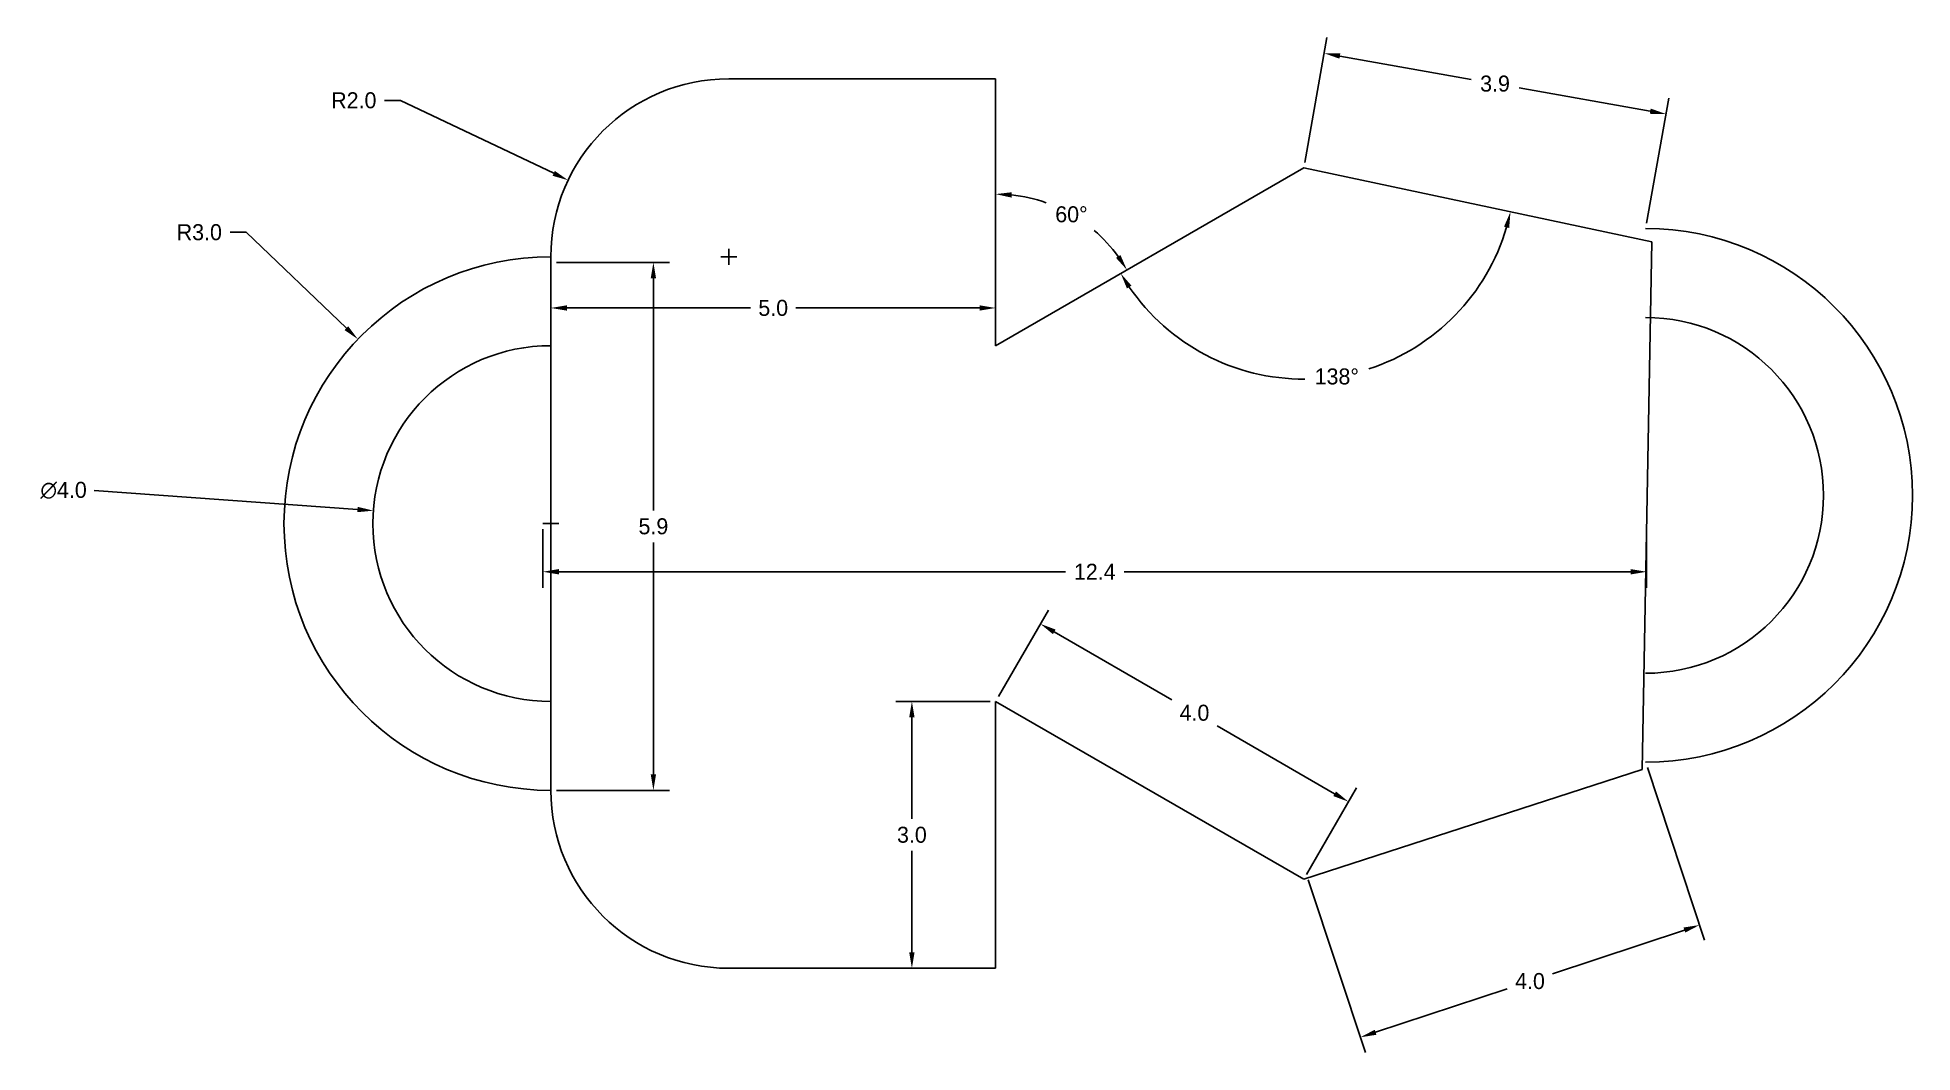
# Model space of a CAD drawing. Header units: inches. Extents: x 34.3 to 55.3, y -2.3 to 9.1.
import ezdxf

# ---------------------------------------------------------------- set-up
doc = ezdxf.new("R2010")
doc.units = ezdxf.units.IN
doc.header["$MEASUREMENT"] = 0
doc.dimstyles.get("Standard").update_dxf_attribs({"dimtxt": 0.18, "dimasz": 0.18, "dimexe": 0.18, "dimexo": 0.0625, "dimgap": 0.09, "dimtad": 0, "dimtih": 1, "dimtoh": 1, "dimdec": 1, "dimzin": 0, "dimdsep": 46, "dimtxsty": 'Standard', "dimcen": 0.09, "dimadec": 0, "dimazin": 0, "dimtfac": 1, "dimtdec": 1, "dimtofl": 0, "dimtmove": 0, "dimatfit": 3, "dimfxl": 1, "dimtolj": 1, "dimtzin": 0, "dimarcsym": 0})

# ---------------------------------------------------------------- blocks, each defined once
blk = doc.blocks.new('*D5')
at = {"color": 0, "lineweight": -2}
for start, end in [(70.56, 83.9475), (36.0525, 49.5028)]:
    blk.add_arc((45.032, 5.662), 1.705, start, end, dxfattribs=at)
at = {"color": 0}
for points in [[(45.211, 7.327), (45.214, 7.387), (45.032, 7.366)], [(46.436, 6.681), (46.386, 6.649), (46.509, 6.514)]]:
    blk.add_solid(points, dxfattribs=at)
at = {"layer": 'Defpoints', "color": 0}
for p in [(45.032, 8.662), (48.497, 7.662), (46.128, 6.968), (45.032, 5.662), (45.032, 5.662)]:
    blk.add_point(p, dxfattribs=at)
at = {"color": 0, "insert": (45.885, 7.138), "char_height": 0.18, "attachment_point": 5}
blk.add_mtext('\\A1;60°', dxfattribs=at)
blk = doc.blocks.new('*D7')
at = {"color": 0, "lineweight": -2}
for start, end in [(287.935, 343.6587), (214.3413, 270.2825)]:
    blk.add_arc((48.497, 7.662), 2.376, start, end, dxfattribs=at)
at = {"color": 0}
for points in [[(50.748, 7), (50.806, 6.986), (50.821, 7.168)], [(46.509, 6.305), (46.56, 6.337), (46.439, 6.474)]]:
    blk.add_solid(points, dxfattribs=at)
at = {"layer": 'Defpoints', "color": 0}
for p in [(48.497, 7.662), (48.497, 7.662), (52.409, 6.83), (45.032, 5.662), (47.922, 5.356)]:
    blk.add_point(p, dxfattribs=at)
at = {"color": 0, "insert": (48.868, 5.315), "char_height": 0.18, "attachment_point": 5}
blk.add_mtext('\\A1;138°', dxfattribs=at)
blk = doc.blocks.new('*D8')
at = {"color": 0, "lineweight": -2}
for p, q in [((40.032, 6.599), (40.032, 5.906)), ((45.032, 6.599), (45.032, 5.906)), ((40.212, 6.086), (42.277, 6.086)), ((44.852, 6.086), (42.787, 6.086))]:
    blk.add_line(p, q, dxfattribs=at)
at = {"color": 0}
for points in [[(40.212, 6.116), (40.212, 6.056), (40.032, 6.086)], [(44.852, 6.116), (44.852, 6.056), (45.032, 6.086)]]:
    blk.add_solid(points, dxfattribs=at)
at = {"layer": 'Defpoints', "color": 0}
for p in [(40.032, 6.662), (45.032, 6.662), (45.032, 6.086)]:
    blk.add_point(p, dxfattribs=at)
at = {"color": 0, "insert": (42.532, 6.086), "char_height": 0.18, "attachment_point": 5}
blk.add_mtext('\\A1;5.0', dxfattribs=at)
blk = doc.blocks.new('*D9')
at = {"color": 0, "lineweight": -2}
for p, q in [((36.425, 6.937), (36.605, 6.937)), ((36.605, 6.937), (37.734, 5.859)), ((39.942, 3.662), (40.122, 3.662)), ((40.032, 3.572), (40.032, 3.752))]:
    blk.add_line(p, q, dxfattribs=at)
at = {"color": 0}
blk.add_solid([(37.754, 5.88), (37.713, 5.837), (37.864, 5.734)], dxfattribs=at)
at = {"layer": 'Defpoints', "color": 0}
for p in [(37.864, 5.734), (40.032, 3.662)]:
    blk.add_point(p, dxfattribs=at)
at = {"color": 0, "insert": (36.08, 6.937), "char_height": 0.18, "attachment_point": 5}
blk.add_mtext('\\A1;R3.0', dxfattribs=at)
blk = doc.blocks.new('*D10')
at = {"color": 0, "lineweight": -2}
for p, q in [((34.899, 4.035), (37.858, 3.82)), ((39.942, 3.662), (40.122, 3.662)), ((40.032, 3.572), (40.032, 3.752))]:
    blk.add_line(p, q, dxfattribs=at)
at = {"color": 0}
blk.add_solid([(37.86, 3.85), (37.856, 3.79), (38.038, 3.807)], dxfattribs=at)
at = {"layer": 'Defpoints', "color": 0}
for p in [(38.038, 3.807), (42.027, 3.517)]:
    blk.add_point(p, dxfattribs=at)
at = {"color": 0, "insert": (34.554, 4.035), "char_height": 0.18, "attachment_point": 5}
blk.add_mtext('\\A1;∅4.0', dxfattribs=at)
blk = doc.blocks.new('*D11')
at = {"color": 0, "lineweight": -2}
for p, q in [((39.942, 3.599), (39.942, 2.94)), ((52.351, 3.599), (52.351, 2.94)), ((40.122, 3.12), (45.817, 3.12)), ((52.171, 3.12), (46.477, 3.12))]:
    blk.add_line(p, q, dxfattribs=at)
at = {"color": 0}
for points in [[(40.122, 3.15), (40.122, 3.09), (39.942, 3.12)], [(52.171, 3.15), (52.171, 3.09), (52.351, 3.12)]]:
    blk.add_solid(points, dxfattribs=at)
at = {"layer": 'Defpoints', "color": 0}
for p in [(39.942, 3.662), (52.351, 3.662), (52.351, 3.12)]:
    blk.add_point(p, dxfattribs=at)
at = {"color": 0, "insert": (46.147, 3.12), "char_height": 0.18, "attachment_point": 5}
blk.add_mtext('\\A1;12.4', dxfattribs=at)
blk = doc.blocks.new('*D12')
at = {"color": 0, "lineweight": -2}
for p, q in [((40.095, 6.599), (41.365, 6.599)), ((41.185, 6.419), (41.185, 3.81)), ((41.185, 0.842), (41.185, 3.45)), ((40.095, 0.662), (41.365, 0.662))]:
    blk.add_line(p, q, dxfattribs=at)
at = {"color": 0}
for points in [[(41.155, 6.419), (41.215, 6.419), (41.185, 6.599)], [(41.155, 0.842), (41.215, 0.842), (41.185, 0.662)]]:
    blk.add_solid(points, dxfattribs=at)
at = {"layer": 'Defpoints', "color": 0}
for p in [(40.032, 6.599), (40.032, 0.662), (41.185, 0.662)]:
    blk.add_point(p, dxfattribs=at)
at = {"color": 0, "insert": (41.185, 3.63), "char_height": 0.18, "attachment_point": 5}
blk.add_mtext('\\A1;5.9', dxfattribs=at)
blk = doc.blocks.new('*D13')
at = {"color": 0, "lineweight": -2}
for p, q in [((44.97, 1.662), (43.911, 1.662)), ((44.091, 1.482), (44.091, 0.342)), ((44.091, -1.158), (44.091, -0.018)), ((44.97, -1.338), (43.911, -1.338))]:
    blk.add_line(p, q, dxfattribs=at)
at = {"color": 0}
for points in [[(44.061, 1.482), (44.121, 1.482), (44.091, 1.662)], [(44.061, -1.158), (44.121, -1.158), (44.091, -1.338)]]:
    blk.add_solid(points, dxfattribs=at)
at = {"layer": 'Defpoints', "color": 0}
for p in [(45.032, 1.662), (44.091, -1.338), (45.032, -1.338)]:
    blk.add_point(p, dxfattribs=at)
at = {"color": 0, "insert": (44.091, 0.162), "char_height": 0.18, "attachment_point": 5}
blk.add_mtext('\\A1;3.0', dxfattribs=at)
blk = doc.blocks.new('*D14')
at = {"color": 0, "lineweight": -2}
for p, q in [((45.064, 1.716), (45.626, 2.69)), ((45.692, 2.444), (47.013, 1.681)), ((48.844, 0.624), (47.523, 1.387)), ((48.528, -0.284), (49.09, 0.69))]:
    blk.add_line(p, q, dxfattribs=at)
at = {"color": 0}
for points in [[(45.707, 2.47), (45.677, 2.418), (45.536, 2.534)], [(48.859, 0.65), (48.829, 0.598), (49, 0.534)]]:
    blk.add_solid(points, dxfattribs=at)
at = {"layer": 'Defpoints', "color": 0}
for p in [(45.032, 1.662), (49, 0.534), (48.497, -0.338)]:
    blk.add_point(p, dxfattribs=at)
at = {"color": 0, "insert": (47.268, 1.534), "char_height": 0.18, "attachment_point": 5}
blk.add_mtext('\\A1;4.0', dxfattribs=at)
blk = doc.blocks.new('*D16')
at = {"color": 0, "lineweight": -2}
for p, q in [((38.162, 8.42), (38.342, 8.42)), ((38.342, 8.42), (40.065, 7.6)), ((42.032, 6.572), (42.032, 6.752)), ((41.942, 6.662), (42.122, 6.662))]:
    blk.add_line(p, q, dxfattribs=at)
at = {"color": 0}
blk.add_solid([(40.077, 7.627), (40.052, 7.572), (40.227, 7.522)], dxfattribs=at)
at = {"layer": 'Defpoints', "color": 0}
for p in [(40.227, 7.522), (42.032, 6.662)]:
    blk.add_point(p, dxfattribs=at)
at = {"color": 0, "insert": (37.817, 8.42), "char_height": 0.18, "attachment_point": 5}
blk.add_mtext('\\A1;R2.0', dxfattribs=at)
blk = doc.blocks.new('*D17')
at = {"color": 0, "lineweight": -2}
for p, q in [((48.507, 7.723), (48.757, 9.127)), ((48.903, 8.918), (50.377, 8.656)), ((52.392, 8.298), (50.917, 8.56)), ((52.351, 7.04), (52.601, 8.444))]:
    blk.add_line(p, q, dxfattribs=at)
at = {"color": 0}
for points in [[(48.908, 8.948), (48.897, 8.889), (48.726, 8.95)], [(52.397, 8.328), (52.387, 8.269), (52.569, 8.267)]]:
    blk.add_solid(points, dxfattribs=at)
at = {"layer": 'Defpoints', "color": 0}
for p in [(52.569, 8.267), (48.497, 7.662), (52.34, 6.979)]:
    blk.add_point(p, dxfattribs=at)
at = {"color": 0, "insert": (50.647, 8.608), "char_height": 0.18, "attachment_point": 5}
blk.add_mtext('\\A1;3.9', dxfattribs=at)
blk = doc.blocks.new('*D18')
at = {"color": 0, "lineweight": -2}
for p, q in [((52.36, 0.919), (53.003, -1.023)), ((48.547, -0.344), (49.191, -2.285)), ((52.776, -0.908), (51.295, -1.399)), ((49.305, -2.058), (50.785, -1.568))]:
    blk.add_line(p, q, dxfattribs=at)
at = {"color": 0}
for points in [[(52.766, -0.88), (52.785, -0.937), (52.947, -0.852)], [(49.295, -2.029), (49.314, -2.086), (49.134, -2.114)]]:
    blk.add_solid(points, dxfattribs=at)
at = {"layer": 'Defpoints', "color": 0}
for p in [(52.34, 0.979), (48.528, -0.284), (52.947, -0.852)]:
    blk.add_point(p, dxfattribs=at)
at = {"color": 0, "insert": (51.04, -1.483), "char_height": 0.18, "attachment_point": 5}
blk.add_mtext('\\A1;4.0', dxfattribs=at)

msp = doc.modelspace()

# ---------------------------------------------------------------- linework, layer by layer
for p, q in [((42.032, 8.662), (45.032, 8.662)), ((45.032, 8.662), (45.032, 5.662)), ((45.032, 5.662), (48.497, 7.662)), ((48.497, 7.662), (52.409, 6.83)), ((52.301, 0.898), (52.409, 6.83)), ((40.032, 0.662), (40.032, 6.662)), ((45.032, -1.338), (45.032, 1.662)), ((45.032, 1.662), (48.497, -0.338)), ((48.497, -0.338), (52.301, 0.898)), ((42.032, -1.338), (45.032, -1.338))]:
    msp.add_line(p, q)
for centre, radius, start, end in [((42.032, 6.662), 2, 90, 180), ((52.34, 3.979), 3, 270, 90), ((40.032, 3.662), 3, 90, 270), ((52.34, 3.979), 2, 270, 90), ((40.032, 3.662), 2, 90, 270), ((42.032, 0.662), 2, 180, 270)]:
    msp.add_arc(centre, radius, start, end)

# ---------------------------------------------------------------- dimensions: what is measured, and where the dimension line sits
for p1, p2, distance, picture, middle in [((48.497, 7.662), (52.34, 6.979), 1.308, '*D17', (50.647, 8.608)), ((45.032, 1.662), (48.497, -0.338), 1.007, '*D14', (47.268, 1.534)), ((48.528, -0.284), (52.34, 0.979), -1.928, '*D18', (51.04, -1.483))]:
    dim = msp.add_aligned_dim(p1=p1, p2=p2, distance=distance, dimstyle='Standard')
    dim.commit()
    dim.dimension.update_dxf_attribs({"geometry": picture, "text_midpoint": middle})
for base, line1, line2, picture, middle in [((46.128, 6.968), ((45.032, 5.662), (48.497, 7.662)), ((45.032, 8.662), (45.032, 5.662)), '*D5', (45.885, 7.138)), ((47.922, 5.356), ((48.497, 7.662), (52.409, 6.83)), ((45.032, 5.662), (48.497, 7.662)), '*D7', (48.868, 5.315))]:
    dim = msp.add_angular_dim_2l(base=base, line1=line1, line2=line2, dimstyle='Standard')
    dim.commit()
    dim.dimension.update_dxf_attribs({"geometry": picture, "text_midpoint": middle})
for center, mpoint, picture, middle in [((42.032, 6.662), (40.227, 7.522), '*D16', (37.817, 8.42)), ((40.032, 3.662), (37.864, 5.734), '*D9', (36.08, 6.937))]:
    dim = msp.add_radius_dim(center=center, mpoint=mpoint, dimstyle='Standard')
    dim.commit()
    dim.dimension.update_dxf_attribs({"geometry": picture, "text_midpoint": middle, "dimtype": 164})
for base, p1, p2, picture, middle in [((45.032, 6.086), (40.032, 6.662), (45.032, 6.662), '*D8', (42.532, 6.086)), ((52.351, 3.12), (39.942, 3.662), (52.351, 3.662), '*D11', (46.147, 3.12))]:
    dim = msp.add_linear_dim(base=base, p1=p1, p2=p2, dimstyle='Standard')
    dim.commit()
    dim.dimension.update_dxf_attribs({"geometry": picture, "text_midpoint": middle})
for base, p1, p2, picture, middle in [((41.185, 0.662), (40.032, 6.599), (40.032, 0.662), '*D12', (41.185, 3.63)), ((44.091, -1.338), (45.032, 1.662), (45.032, -1.338), '*D13', (44.091, 0.162))]:
    dim = msp.add_linear_dim(base=base, p1=p1, p2=p2, angle=90, dimstyle='Standard')
    dim.commit()
    dim.dimension.update_dxf_attribs({"geometry": picture, "text_midpoint": middle})
dim = msp.add_diameter_dim_2p(p1=(42.027, 3.517), p2=(38.038, 3.807), dimstyle='Standard')
dim.commit()
dim.dimension.update_dxf_attribs({"geometry": '*D10', "text_midpoint": (34.899, 4.035), "dimtype": 163})

doc.saveas('drawing.dxf')
